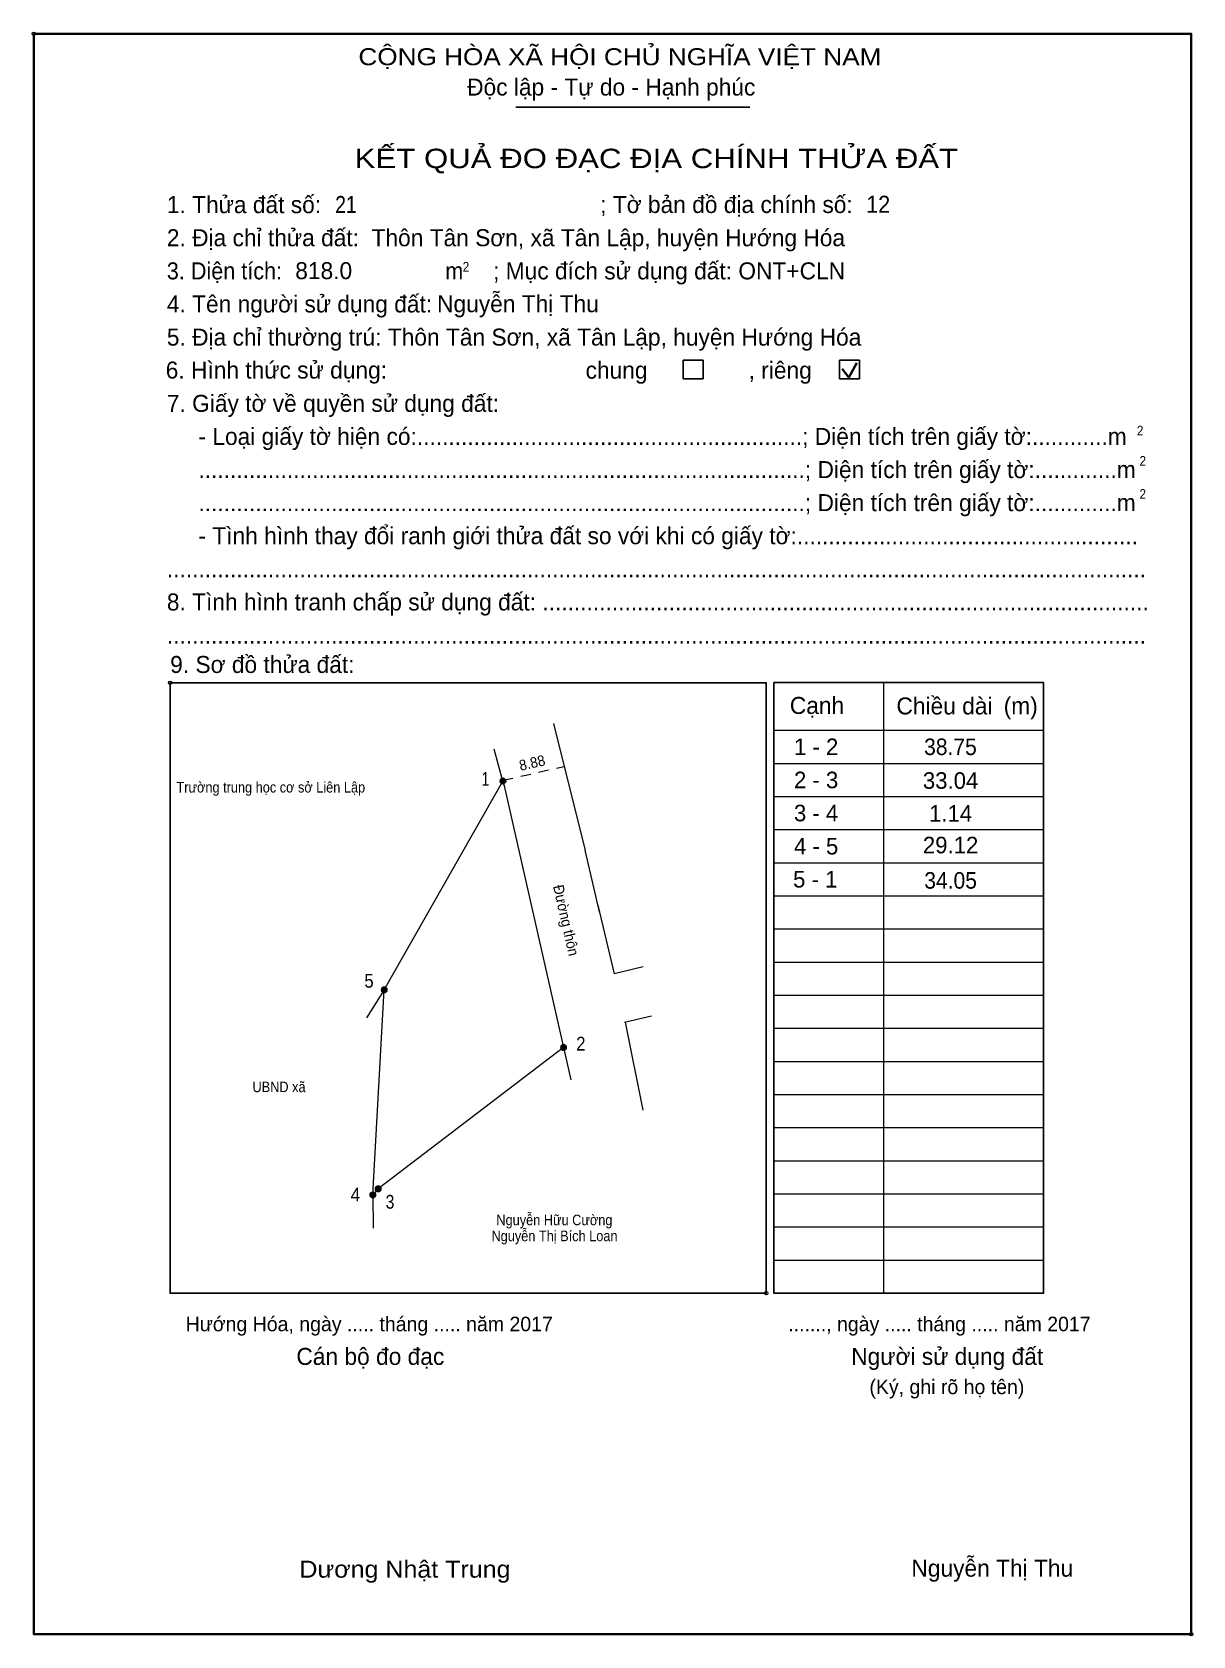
# Model space of a CAD drawing. Header units: metres. Extents: x 547989 to 548153, y 1837650 to 1837878.
import ezdxf
from ezdxf.enums import TextEntityAlignment as Align

# ---------------------------------------------------------------- set-up
doc = ezdxf.new("R2010")
doc.units = ezdxf.units.M
doc.header["$LTSCALE"] = 0.96
doc.header["$PDMODE"] = 32
doc.header["$PDSIZE"] = 0.48
doc.linetypes.add('SHORT_DASHED', pattern=[2.7, 1.5, -1.2])
for name, color, linetype, lineweight in [('1', 7, 'Continuous', 13), ('10', 7, 'Continuous', 13), ('11', 7, 'Continuous', 25), ('2', 7, 'Continuous', 35), ('27', 7, 'Continuous', 13), ('50', 7, 'Continuous', 25)]:
    doc.layers.add(name, color=color, linetype=linetype, lineweight=lineweight)
for name, color, linetype in [('36', 7, 'Continuous'), ('48', 7, 'Continuous'), ('52', 7, 'Continuous'), ('6', 7, 'Continuous'), ('9', 7, 'Continuous')]:
    doc.layers.add(name, color=color, linetype=linetype)

msp = doc.modelspace()

# ---------------------------------------------------------------- hatches: boundary and pattern name
at = {"layer": '11'}
for points in [[(548056.0142, 1837771.3405, 1), (548055.2318, 1837771.3405, 1)], [(548039.1912, 1837741.74, 1), (548038.4088, 1837741.74, 1)], [(548064.6076, 1837733.5563, 1), (548063.8251, 1837733.5563, 1)], [(548037.5812, 1837712.66, 1), (548036.7988, 1837712.66, 1)], [(548038.3312, 1837713.52, 1), (548037.5488, 1837713.52, 1)], [(548038.3312, 1837713.52, 1), (548037.5488, 1837713.52, 1)]]:
    msp.add_hatch(color=256, dxfattribs=at).paths.add_polyline_path(points)

# ---------------------------------------------------------------- linework, layer by layer
at = {"layer": '1', "lineweight": 25}
for p, q in [((548057.44, 1837866.87), (548090.62, 1837866.87)), ((548132.26, 1837698.73), (548132.26, 1837785.3))]:
    msp.add_line(p, q, dxfattribs=at)
at = {"layer": '1', "lineweight": 35}
for p, q in [((548103.71, 1837829.79), (548104.64, 1837828.57)), ((548104.64, 1837828.57), (548105.78, 1837830.61))]:
    msp.add_line(p, q, dxfattribs=at)
at = {"layer": '1'}
for p, q in [((548109.57, 1837785.3), (548109.57, 1837698.73)), ((548094.04, 1837778.54), (548120.31, 1837778.54)), ((548120.31, 1837778.54), (548132.26, 1837778.54)), ((548094.04, 1837773.84), (548120.31, 1837773.84)), ((548120.31, 1837773.84), (548132.26, 1837773.84)), ((548094.04, 1837769.15), (548120.31, 1837769.15)), ((548120.31, 1837769.15), (548132.26, 1837769.15)), ((548094.04, 1837764.46), (548120.31, 1837764.46)), ((548120.31, 1837764.46), (548132.26, 1837764.46)), ((548094.04, 1837759.76), (548120.31, 1837759.76)), ((548120.31, 1837759.76), (548132.26, 1837759.76)), ((548094.04, 1837755.07), (548120.31, 1837755.07)), ((548120.31, 1837755.07), (548132.26, 1837755.07)), ((548094.04, 1837750.37), (548120.31, 1837750.37)), ((548120.31, 1837750.37), (548132.26, 1837750.37)), ((548094.04, 1837745.68), (548120.31, 1837745.68)), ((548120.31, 1837745.68), (548132.26, 1837745.68)), ((548094.04, 1837740.98), (548120.31, 1837740.98)), ((548120.31, 1837740.98), (548132.26, 1837740.98)), ((548094.04, 1837736.29), (548120.31, 1837736.29)), ((548120.31, 1837736.29), (548132.26, 1837736.29)), ((548094.04, 1837731.59), (548120.31, 1837731.59)), ((548120.31, 1837731.59), (548132.26, 1837731.59)), ((548094.04, 1837726.9), (548120.31, 1837726.9)), ((548120.31, 1837726.9), (548132.26, 1837726.9)), ((548094.04, 1837722.21), (548120.31, 1837722.21)), ((548120.31, 1837722.21), (548132.26, 1837722.21)), ((548094.04, 1837717.51), (548120.31, 1837717.51)), ((548120.31, 1837717.51), (548132.26, 1837717.51)), ((548094.04, 1837712.82), (548120.31, 1837712.82)), ((548120.31, 1837712.82), (548132.26, 1837712.82)), ((548094.04, 1837708.12), (548120.31, 1837708.12)), ((548120.31, 1837708.12), (548132.26, 1837708.12)), ((548094.04, 1837703.43), (548120.31, 1837703.43)), ((548120.31, 1837703.43), (548132.26, 1837703.43))]:
    msp.add_line(p, q, dxfattribs=at)
at = {"layer": '1', "lineweight": 25}
msp.add_lwpolyline([(548008.46, 1837785.27), (548092.94, 1837785.27), (548092.94, 1837698.73), (548008.46, 1837698.73)], close=True, dxfattribs=at)
msp.add_lwpolyline([(548132.26, 1837785.3), (548094.04, 1837785.3), (548094.04, 1837698.73), (548132.26, 1837698.73), (548132.26, 1837699.58)], dxfattribs=at)
at = {"layer": '1'}
for p in [(547989.13, 1837877.28), (548008.46, 1837785.27), (548092.94, 1837698.73), (548153.18, 1837650.38)]:
    msp.add_point(p, dxfattribs=at)
at = {"layer": '10', "linetype": 'SHORT_DASHED'}
msp.add_line((548055.63, 1837771.44), (548064.3, 1837773.41), dxfattribs=at)
at = {"layer": '10'}
for p, q in [((548069.31, 1837752.8), (548067.27, 1837761.53)), ((548069.09, 1837753.74), (548071.39, 1837744.01)), ((548075.51, 1837745), (548071.39, 1837744.01)), ((548072.86, 1837737.15), (548076.69, 1837738.06)), ((548072.96, 1837737.17), (548075.44, 1837724.7))]:
    msp.add_line(p, q, dxfattribs=at)
msp.add_lwpolyline([(548062.77, 1837779.48), (548064.72, 1837771.72), (548067.27, 1837761.53)], dxfattribs=at)
msp.add_lwpolyline([(548037.94, 1837713.52), (548037.19, 1837712.66), (548038.8, 1837741.74), (548055.62, 1837771.34), (548055.81, 1837770.67), (548064.22, 1837733.56)], close=True, dxfattribs=at)
at = {"layer": '11'}
for centre in [(548055.623, 1837771.3405), (548038.8, 1837741.74), (548064.2164, 1837733.5563), (548037.19, 1837712.66), (548037.94, 1837713.52), (548037.94, 1837713.52)]:
    msp.add_circle(centre, 0.3912, dxfattribs=at)
at = {"layer": '2'}
msp.add_lwpolyline([(547989.13, 1837877.28), (548153.18, 1837877.28), (548153.18, 1837650.38), (547989.13, 1837650.38)], close=True, dxfattribs=at)
at = {"layer": '27'}
for p, q in [((548055.62, 1837771.34), (548054.36, 1837775.86)), ((548038.8, 1837741.74), (548036.31, 1837737.76)), ((548064.22, 1837733.56), (548065.25, 1837728.98)), ((548064.22, 1837733.56), (548065.25, 1837728.98)), ((548037.19, 1837712.66), (548037.23, 1837707.97))]:
    msp.add_line(p, q, dxfattribs=at)
at = {"layer": '50'}
for points in [[(548081.18, 1837831), (548084, 1837831), (548084, 1837828.37), (548081.18, 1837828.37)], [(548103.34, 1837831), (548106.16, 1837831), (548106.16, 1837828.37), (548103.34, 1837828.37)]]:
    msp.add_lwpolyline(points, close=True, dxfattribs=at)

# ---------------------------------------------------------------- texts
at = {"layer": '1'}
for s, height, width, p in [('CỘNG HÒA XÃ HỘI CHỦ NGHĨA VIỆT NAM', 2.41, 1.15, (548035.14, 1837872.82)), ('3. Diện tích:', 2.41, 0.95, (548007.99, 1837842.46)), ('m', 2.41, 0.95, (548047.45, 1837842.46)), ('2', 1.377, 0.9, (548049.93, 1837843.56)), ('2', 1.377, 0.9, (548145.48, 1837820.33)), ('2', 1.377, 0.9, (548145.85, 1837816.04)), ('2', 1.377, 0.9, (548145.85, 1837811.35)), ('Dương Nhật Trung', 2.41, 1.1, (548026.78, 1837658.4))]:
    msp.add_text(s, height=height, dxfattribs=dict(at, width=width)).set_placement(p)
for s, height, p in [('Độc lập - Tự do - Hạnh phúc', 2.41, (548050.55, 1837868.52)), ('1. Thửa đất số:', 2.41, (548007.99, 1837851.85)), ('; Tờ bản đồ địa chính số:', 2.41, (548069.41, 1837851.87)), ('2. Địa chỉ thửa đất:', 2.41, (548007.99, 1837847.16)), ('; Mục đích sử dụng đất: ONT+CLN', 2.41, (548054.23, 1837842.46)), ('4. Tên người sử dụng đất:', 2.41, (548007.99, 1837837.77)), ('5. Địa chỉ thường trú: Thôn Tân Sơn, xã Tân Lập, huyện Hướng Hóa', 2.41, (548007.99, 1837833.07)), ('chung                , riêng', 2.41, (548067.34, 1837828.38)), ('7. Giấy tờ về quyền sử dụng đất:', 2.41, (548007.99, 1837823.68)), ('     - Loại giấy tờ hiện có:.............................................................; Diện tích trên giấy tờ:............m', 2.41, (548007.99, 1837818.99)), ('     ................................................................................................; Diện tích trên giấy tờ:.............m', 2.41, (548007.99, 1837814.29)), ('     ................................................................................................; Diện tích trên giấy tờ:.............m', 2.41, (548007.99, 1837809.6)), ('     - Tình hình thay đổi ranh giới thửa đất so với khi có giấy tờ:......................................................', 2.41, (548007.99, 1837804.91)), ('...........................................................................................................................................................', 2.41, (548007.99, 1837800.21)), ('8. Tình hình tranh chấp sử dụng đất: ................................................................................................', 2.41, (548007.99, 1837795.52)), ('...........................................................................................................................................................', 2.41, (548007.99, 1837790.82)), ('9. Sơ đồ thửa đất:', 2.41, (548008.46, 1837786.66)), ('Cạnh', 2.41, (548096.29, 1837780.85)), ('Chiều dài', 2.41, (548111.4, 1837780.78)), ('(m)', 2.41, (548126.6, 1837780.81)), ('Hướng Hóa, ngày ..... tháng ..... năm 2017', 2.066, (548010.66, 1837693.33)), ('......., ngày ..... tháng ..... năm 2017', 2.066, (548096.07, 1837693.33)), ('Cán bộ đo đạc', 2.41, (548026.35, 1837688.56)), ('Người sử dụng đất', 2.41, (548104.99, 1837688.56)), ('(Ký, ghi rõ họ tên)', 2.066, (548107.57, 1837684.42))]:
    msp.add_text(s, height=height, dxfattribs=at).set_placement(p)
at = {"layer": '1', "width": 1.2}
msp.add_text('KẾT QUẢ ĐO ĐẠC ĐỊA CHÍNH THỬA ĐẤT', height=2.754, dxfattribs=at).set_placement((548077.38, 1837858.23), align=Align.CENTER)
at = {"layer": '10', "width": 0.95}
for s, rotation, p in [('8.88', 12.762, (548059.9293, 1837773.1853)), ('Đường thôn', 282.762, (548063.8478, 1837751.4257))]:
    msp.add_text(s, height=1.5, rotation=rotation, dxfattribs=at).set_placement(p, align=Align.CENTER)
at = {"layer": '36', "width": 0.9}
for s, p in [('Trường trung học cơ sở Liên Lập', (548022.725, 1837769.71)), ('UBND xã', (548023.89, 1837727.23)), ('Nguyễn Hữu Cường', (548062.92, 1837708.36)), ('Nguyễn Thị Bích Loan', (548062.935, 1837706.1))]:
    msp.add_text(s, height=1.5, dxfattribs=at).set_placement(p, align=Align.CENTER)
at = {"layer": '48'}
msp.add_text('6. Hình thức sử dụng:', height=2.41, dxfattribs=at).set_placement((548007.83, 1837828.4))
at = {"layer": '52'}
for s, p in [('1 - 2', (548100.02, 1837775.02)), ('2 - 3', (548100.015, 1837770.32)), ('33.04', (548119.075, 1837770.24)), ('3 - 4', (548100.015, 1837765.63)), ('1.14', (548119.075, 1837765.58)), ('4 - 5', (548100.02, 1837760.93)), ('29.12', (548119.075, 1837761.09)), ('5 - 1', (548099.89, 1837756.24))]:
    msp.add_text(s, height=2.347, dxfattribs=at).set_placement(p, align=Align.CENTER)
at = {"layer": '52', "width": 0.95}
for s, p in [('38.75', (548119.055, 1837775.02)), ('34.05', (548119.075, 1837756.08))]:
    msp.add_text(s, height=2.347, dxfattribs=at).set_placement(p, align=Align.CENTER)
at = {"layer": '6'}
for s, width, p in [('21', 0.85, (548031.85, 1837851.87)), ('12', 0.95, (548107.11, 1837851.91))]:
    msp.add_text(s, height=2.41, dxfattribs=dict(at, width=width)).set_placement(p)
for s, p in [('Thôn Tân Sơn, xã Tân Lập, huyện Hướng Hóa', (548037, 1837847.16)), ('818.0', (548026.19, 1837842.49)), ('Nguyễn Thị Thu', (548046.29, 1837837.8)), ('Nguyễn Thị Thu', (548113.52, 1837658.54))]:
    msp.add_text(s, height=2.41, dxfattribs=at).set_placement(p)
at = {"layer": '9'}
for s, width, p in [('1', 0.75, (548053.14, 1837770.67)), ('5', 0.9, (548036.645, 1837742.04)), ('2', 0.9, (548066.67, 1837733.13)), ('4', 0.95, (548034.725, 1837711.74)), ('3', 0.85, (548039.62, 1837710.71))]:
    msp.add_text(s, height=1.956, dxfattribs=dict(at, width=width)).set_placement(p, align=Align.CENTER)

doc.saveas('drawing.dxf')
